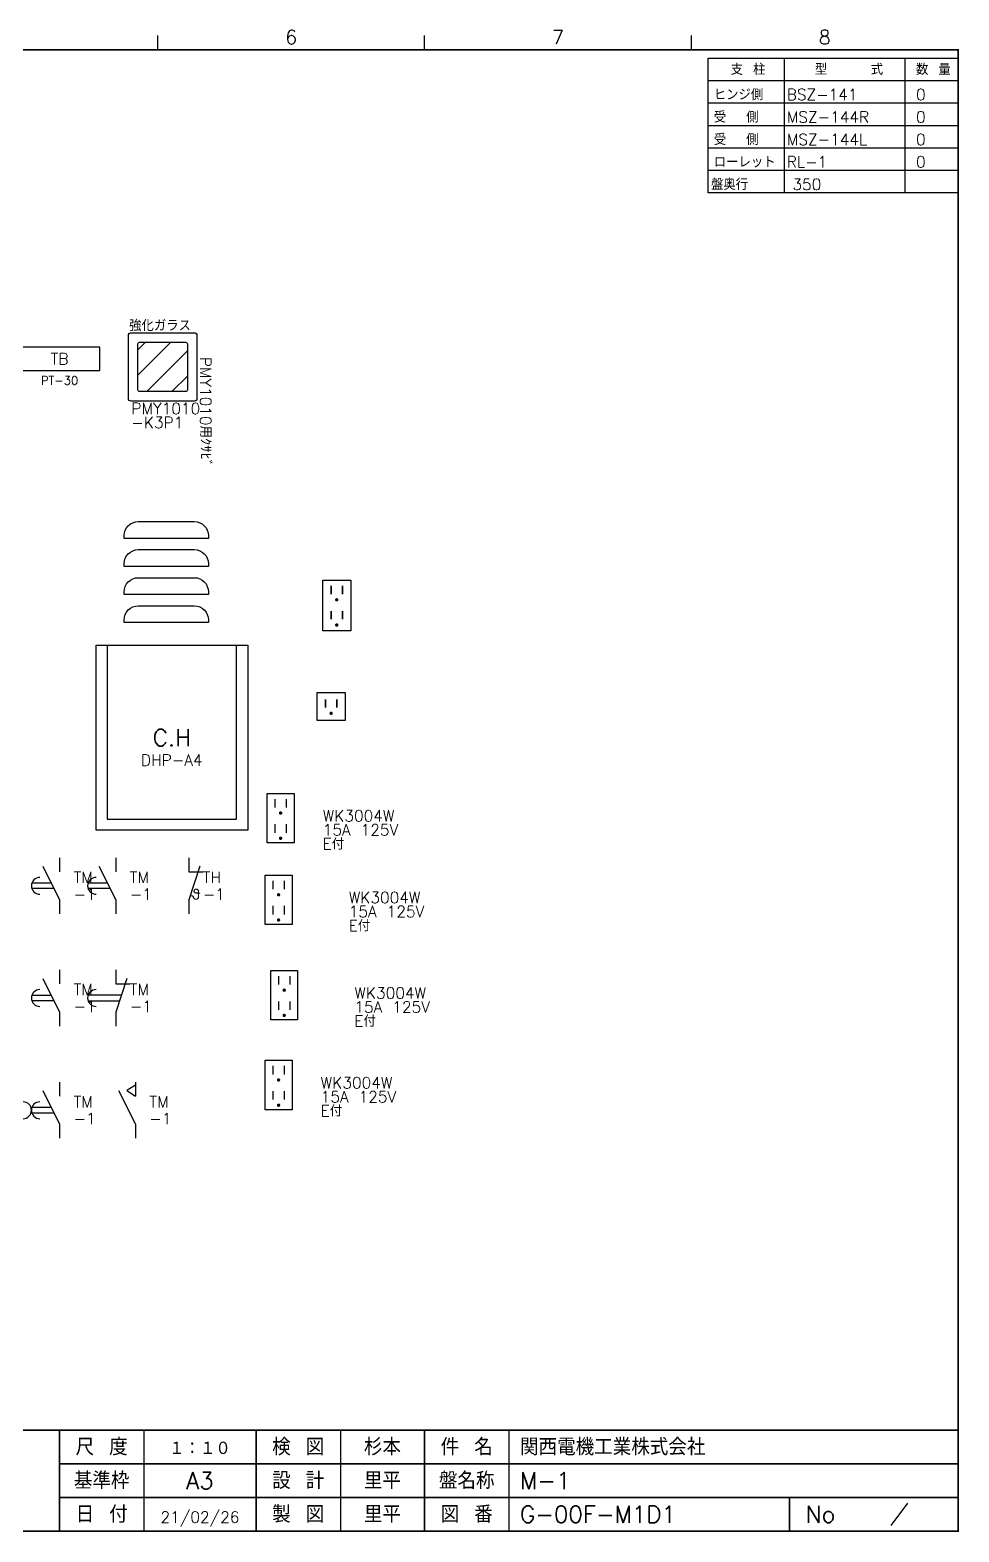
# Model space of a CAD drawing. Extents: x 150 to 4002, y -2 to 2690.
# Drawn here: x 2348 to 4002, y -2 to 2675 of the extents above; entities that cross this region are included whole.
import ezdxf
from ezdxf.enums import TextEntityAlignment as Align
from ezdxf.lldxf.tags import DXFTag

# ---------------------------------------------------------------- set-up
doc = ezdxf.new("R2010")
doc.units = 0
doc.header["$LTSCALE"] = 55
for name, color, linetype in [('S1', 4, 'Continuous'), ('SHEET', 4, 'Continuous'), ('ZOKU1', 3, 'Continuous')]:
    doc.layers.add(name, color=color, linetype=linetype)
doc.styles.add('M0', font='TXT', dxfattribs={"bigfont": 'BIGFONT'})
tags = doc.linetypes.add('DASHED', pattern=[0.4, 0.2, -0.2]).pattern_tags.tags
tags[6:7] = [DXFTag(74, 4), DXFTag(75, 0), DXFTag(340, '0'), DXFTag(46, 1.0), DXFTag(50, 0.0), DXFTag(44, 0.0), DXFTag(45, 0.0)]
tags[4:5] = [DXFTag(74, 4), DXFTag(75, 0), DXFTag(340, '0'), DXFTag(46, 1.0), DXFTag(50, 0.0), DXFTag(44, 0.0), DXFTag(45, 0.0)]

# ---------------------------------------------------------------- blocks, each defined once
blk = doc.blocks.new('A3W')
at = {"layer": 'SHEET', "color": 3, "linetype": 'Continuous', "style": 'M0'}
for tag, height, p in [('ZW4', 30, (2975, 135)), ('ZW7', 25, (2650, 135)), ('ZW8', 30, (2650, 75)), ('ZW5', 30, (2975, 75)), ('ZW9', 20, (2650, 15)), ('ZW6', 30, (2975, 15))]:
    blk.add_attdef(tag, text='', height=height, dxfattribs=at).set_placement(p, align=Align.CENTER)
for tag, p, height in [('ZW1', (3220, 135), 30), ('ZW2', (3220, 75), 30), ('ZW3', (3220, 15), 30), ('ZW10', (3815, 15), 25), ('ZW11', (3915, 15), 25)]:
    blk.add_attdef(tag, p, '', height=height, dxfattribs=at)
blk.add_attdef('ZW12', (185, 15), '', height=15, rotation=90, dxfattribs=at)
blk = doc.blocks.new('A3B')
at = {"layer": 'SHEET', "linetype": 'Continuous'}
for points in [[(2575, 2640), (2575, 2665)], [(3050, 2640), (3050, 2665)], [(3525, 2640), (3525, 2665)], [(2550, 180), (2550, 1)], [(2900, 180), (2900, 1)], [(3200, 180), (3200, 0)]]:
    blk.add_lwpolyline(points, dxfattribs=at)
at = {"layer": 'SHEET', "linetype": 'Continuous', "const_width": 3}
blk.add_lwpolyline([(200, 0), (200, 2640), (4000, 2640), (4000, 0)], close=True, dxfattribs=at)
at = {"layer": 'SHEET', "color": 4, "linetype": 'Continuous', "const_width": 3}
blk.add_lwpolyline([(4000, 180), (1300, 180), (1300, 0)], dxfattribs=at)
at = {"layer": 'SHEET', "linetype": 'Continuous', "const_width": 3}
for points in [[(2400, 180), (2400, 0)], [(2750, 180), (2750, 0)], [(3050, 180), (3050, 0)], [(2400, 120), (4000, 120)], [(2400, 60), (4000, 60)], [(3700, 60), (3700, 0)]]:
    blk.add_lwpolyline(points, dxfattribs=at)
at = {"layer": 'SHEET', "color": 2, "linetype": 'Continuous'}
blk.add_lwpolyline([(3910, 50), (3880, 10)], dxfattribs=at)
at = {"layer": 'SHEET', "color": 2, "linetype": 'Continuous', "style": 'M0'}
for s, height, p in [('6', 25, (2812.5, 2650)), ('7', 25, (3287.5, 2650)), ('8', 25, (3762.5, 2650)), ('尺 度', 30, (2475, 135)), ('検 図', 30, (2825, 135)), ('件 名', 30, (3125, 135)), ('基準枠', 30, (2475, 75)), ('設 計', 30, (2825, 75)), ('盤名称', 30, (3125, 75)), ('日 付', 30, (2475, 15)), ('製 図', 30, (2825, 15)), ('図 番', 30, (3125, 15)), ('No', 30, (3755, 15))]:
    blk.add_text(s, height=height, dxfattribs=at).set_placement(p, align=Align.CENTER)
blk = doc.blocks.new('S-LIST')
at = {"layer": 'S1', "color": 2, "linetype": 'Continuous'}
blk.add_lwpolyline([(-445, 0), (0, 0), (0, -240), (-445, -240)], close=True, dxfattribs=at)
for points in [[(-310, 0), (-310, -240)], [(-95, 0), (-95, -240)], [(-445, -40), (0, -40)], [(-445, -80), (0, -80)], [(-445, -120), (0, -120)], [(-445, -160), (0, -160)], [(-445, -200), (0, -200)]]:
    blk.add_lwpolyline(points, dxfattribs=at)
at = {"layer": 'S1', "color": 4, "linetype": 'Continuous', "style": 'M0'}
for s, p in [('支 柱', (-405, -30)), ('型    式', (-255, -30)), ('数 量', (-75, -30))]:
    blk.add_text(s, height=20, dxfattribs=at).set_placement(p)
blk = doc.blocks.new('BOXD')
at = {"layer": 'S1', "color": 3, "linetype": 'Continuous', "style": 'M0'}
for tag, p in [('N1', (0, 0)), ('N2', (145, 0))]:
    blk.add_attdef(tag, p, '', height=20, dxfattribs=at)
blk = doc.blocks.new('支柱金具')
at = {"layer": 'ZOKU1', "color": 3, "linetype": 'Continuous', "style": 'M0'}
for tag, p in [('PNO', (5, 0)), ('T1', (135, 0)), ('QT', (365, 0)), ('T2', (450, 0)), ('T3', (555, 0)), ('T6', (605, 0))]:
    blk.add_attdef(tag, p, '', height=20, dxfattribs=at)
blk = doc.blocks.new('SATC1')
at = {"layer": 'S1', "color": 4, "linetype": 'Continuous'}
for points in [[(0, 0), (0, -25)], [(-30, -15), (0, -75), (0, -100)], [(-49.1, -45), (-15, -45)], [(-10, -55), (-49.1, -55)]]:
    blk.add_lwpolyline(points, dxfattribs=at)
blk.add_arc((-35, -50), 15, 90, 270, dxfattribs=at)
at = {"layer": 'ZOKU1', "color": 2, "linetype": 'Continuous', "style": 'M0'}
for tag, p in [('N1', (25, -45)), ('N2', (25, -75))]:
    blk.add_attdef(tag, p, '', height=20, dxfattribs=at)
blk = doc.blocks.new('SBTC1')
at = {"layer": 'S1', "color": 4, "linetype": 'Continuous'}
for points in [[(0, 0), (0, -25), (25, -25)], [(20, -15), (0, -75), (0, -100)], [(10, -45), (-49.1, -45)], [(-49.1, -55), (6.7, -55)]]:
    blk.add_lwpolyline(points, dxfattribs=at)
blk.add_arc((-35, -50), 15, 90, 270, dxfattribs=at)
at = {"layer": 'ZOKU1', "color": 2, "linetype": 'Continuous', "style": 'M0'}
for tag, p in [('N1', (25, -45)), ('N2', (25, -75))]:
    blk.add_attdef(tag, p, '', height=20, dxfattribs=at)
blk = doc.blocks.new('SATC3')
at = {"layer": 'S1', "color": 4, "linetype": 'Continuous'}
for points in [[(-30, -15), (0, -75), (0, -100)], [(0, 0), (0, -25)], [(-15, -45), (-49.1, -45)], [(-10, -55), (-49.1, -55)]]:
    blk.add_lwpolyline(points, dxfattribs=at)
for centre, start, end in [((-65, -50), 270, 90), ((-35, -50), 90, 270)]:
    blk.add_arc(centre, 15, start, end, dxfattribs=at)
at = {"layer": 'ZOKU1', "color": 2, "linetype": 'Continuous', "style": 'M0'}
for tag, p in [('N1', (25, -45)), ('N2', (25, -75))]:
    blk.add_attdef(tag, p, '', height=20, dxfattribs=at)
blk = doc.blocks.new('SAAR')
at = {"layer": 'S1', "color": 4, "linetype": 'Continuous'}
for points in [[(0, 0), (0, -24.999999)], [(-30, -14.999999), (0, -74.999998), (0, -99.999998)], [(0, -4.999999), (-15, -14.999999), (0, -24.999999)]]:
    blk.add_lwpolyline(points, dxfattribs=at)
at = {"layer": 'ZOKU1', "color": 2, "linetype": 'Continuous', "style": 'M0'}
for tag, p in [('N1', (25, -45)), ('N2', (25, -75))]:
    blk.add_attdef(tag, p, '', height=20, dxfattribs=at)
blk = doc.blocks.new('SBTH')
at = {"layer": 'S1', "color": 4, "linetype": 'Continuous'}
for points in [[(0, 0), (0, -25), (25, -25)], [(20, -15), (0, -74.999999), (0, -99.999999)]]:
    blk.add_lwpolyline(points, dxfattribs=at)
at = {"layer": 'S1', "color": 4, "linetype": 'Continuous', "style": 'M0'}
blk.add_text('θ', height=20, dxfattribs=at).set_placement((5, -75))
at = {"layer": 'ZOKU1', "color": 2, "linetype": 'Continuous', "style": 'M0'}
for tag, p in [('N1', (25, -45)), ('N2', (25, -75))]:
    blk.add_attdef(tag, p, '', height=20, dxfattribs=at)
blk = doc.blocks.new('YOROI4')
at = {"linetype": 'Continuous'}
for points in [[(-50, 0), (50, 0, -0.414214), (75, -25), (75, -30), (-75, -30), (-75, -25, -0.414214)], [(-50, -50), (50, -50, -0.414214), (75, -75), (75, -80), (-75, -80), (-75, -75, -0.414214)], [(-50, -100), (50, -100, -0.414214), (75, -125), (75, -130), (-75, -130), (-75, -125, -0.414214)], [(-50, -150), (50, -150, -0.414214), (75, -175), (75, -180), (-75, -180), (-75, -175, -0.414214)]]:
    blk.add_lwpolyline(points, format="xyb", close=True, dxfattribs=at)
blk = doc.blocks.new('CHKA4')
at = {"layer": 'S1', "color": 4, "linetype": 'DASHED'}
blk.add_lwpolyline([(-135, 330), (135, 330), (135, 0), (-135, 0)], close=True, dxfattribs=at)
blk.add_lwpolyline([(-115, 330), (-115, 20), (115, 20), (115, 330)], dxfattribs=at)
at = {"layer": 'S1', "color": 2, "linetype": 'Continuous', "style": 'M0'}
blk.add_text('C.H', height=30, dxfattribs=at).set_placement((0, 150), align=Align.CENTER)
at = {"layer": 'ZOKU1', "color": 3, "linetype": 'Continuous', "style": 'M0'}
blk.add_attdef('T1', (-55, 115), '', height=20, dxfattribs=at)
blk = doc.blocks.new('DCON24EF015')
at = {"layer": 'S1', "color": 4, "linetype": 'Continuous'}
blk.add_lwpolyline([(-24, 0), (24, 0), (24, -88), (-24, -88)], close=True, dxfattribs=at)
for points in [[(-10, -10), (-10, -25)], [(10, -10), (10, -25)], [(-10, -55), (-10, -70)], [(10, -55), (10, -70)]]:
    blk.add_lwpolyline(points, dxfattribs=at)
at = {"layer": 'S1', "color": 2, "linetype": 'Continuous', "const_width": 3}
for points in [[(-1.5, -35, 1), (1.5, -35, 1)], [(-1.5, -80, 1), (1.5, -80, 1)]]:
    blk.add_lwpolyline(points, format="xyb", close=True, dxfattribs=at)
at = {"layer": 'ZOKU1', "color": 3, "linetype": 'Continuous', "style": 'M0'}
for tag, p in [('PNO', (125, -25)), ('T1', (125, -50)), ('T3', (125, -75)), ('T4', (125, -100))]:
    blk.add_attdef(tag, p, '', height=20, dxfattribs=at)
blk = doc.blocks.new('DCON25EF015')
at = {"layer": 'S1', "color": 4, "linetype": 'Continuous'}
blk.add_lwpolyline([(-24, 0), (24, 0), (24, -88), (-24, -88)], close=True, dxfattribs=at)
for points in [[(-10, -10), (-10, -25)], [(10, -10), (10, -25)], [(-10, -55), (-10, -70)], [(10, -55), (10, -70)]]:
    blk.add_lwpolyline(points, dxfattribs=at)
at = {"layer": 'S1', "color": 2, "linetype": 'Continuous', "const_width": 3}
for points in [[(-1.5, -35, 1), (1.5, -35, 1)], [(-1.5, -80, 1), (1.5, -80, 1)]]:
    blk.add_lwpolyline(points, format="xyb", close=True, dxfattribs=at)
at = {"layer": 'ZOKU1', "color": 3, "linetype": 'Continuous', "style": 'M0'}
for tag, p in [('PNO', (75, -25)), ('T1', (75, -50)), ('T3', (75, -75)), ('T4', (75, -100))]:
    blk.add_attdef(tag, p, '', height=20, dxfattribs=at)
blk = doc.blocks.new('CON-E1D')
at = {"linetype": 'Continuous'}
blk.add_lwpolyline([(-25, -50), (-25, 0), (25, 0), (25, -50), (-25, -50)], dxfattribs=at)
at = {"linetype": 'Continuous', "const_width": 3}
for points in [[(-10, -12.3), (-10, -27.3)], [(10, -12.3), (10, -27.3)]]:
    blk.add_lwpolyline(points, dxfattribs=at)
at = {"color": 2, "linetype": 'Continuous', "const_width": 3}
blk.add_lwpolyline([(-1.5, -37.3, 1), (1.5, -37.3, 1)], format="xyb", close=True, dxfattribs=at)
blk = doc.blocks.new('CON-E2D')
at = {"linetype": 'Continuous'}
blk.add_lwpolyline([(-25, 0), (25, 0), (25, -90), (-25, -90), (-25, 0)], close=True, dxfattribs=at)
at = {"linetype": 'Continuous', "const_width": 3}
for points in [[(-10, -10), (-10, -25)], [(10, -10), (10, -25)], [(-10, -55), (-10, -70)], [(10, -55), (10, -70)]]:
    blk.add_lwpolyline(points, dxfattribs=at)
at = {"color": 2, "linetype": 'Continuous', "const_width": 3}
for points in [[(-1.5, -35, 1), (1.5, -35, 1)], [(-1.5, -80, 1), (1.5, -80, 1)]]:
    blk.add_lwpolyline(points, format="xyb", close=True, dxfattribs=at)
blk = doc.blocks.new('PMY1010')
at = {"layer": 'S1', "linetype": 'Continuous'}
h = blk.add_hatch(dxfattribs=at)
h.set_pattern_fill('ANSI31', color=4, scale=10, style=0)
h.set_pattern_definition([(45, (-1800, -2100), (-22.45064, 22.45064), [])])
edge = h.paths.add_edge_path()
edge.add_line((-41, 44), (41, 44))
edge.add_arc((41, 41), 3, 0, 90, ccw=False)
edge.add_line((44, 41), (44, -41))
edge.add_arc((41, -41), 3, 270, 360, ccw=False)
edge.add_line((41, -44), (-41, -44))
edge.add_arc((-41, -41), 3, 180, 270, ccw=False)
edge.add_line((-44, -41), (-44, 41))
edge.add_arc((-41, 41), 3, 90, 180, ccw=False)
at = {"layer": 'S1', "color": 4, "linetype": 'Continuous'}
for points in [[(-56, 61), (56, 61, -0.414214), (61, 56), (61, -56, -0.414214), (56, -61), (-56, -61, -0.414214), (-61, -56), (-61, 56, -0.414214)], [(-41, 44), (41, 44, -0.414214), (44, 41), (44, -41, -0.414214), (41, -44), (-41, -44, -0.414214), (-44, -41), (-44, 41, -0.414214)]]:
    blk.add_lwpolyline(points, format="xyb", close=True, dxfattribs=at)
at = {"layer": 'ZOKU1', "color": 3, "linetype": 'Continuous', "style": 'M0'}
for tag, p in [('T5', (-59.6, 63.9)), ('T1', (-55.6, -84.1)), ('T2', (-55.6, -109.1))]:
    blk.add_attdef(tag, p, '', height=20, dxfattribs=at)
blk = doc.blocks.new('クサビ')
at = {"layer": 'ZOKU1', "color": 3, "linetype": 'Continuous', "style": 'M0'}
blk.add_attdef('T1', (66.6, 18.1), '', height=20, rotation=270, dxfattribs=at)
blk.add_attdef('T2', (100, -20), '', height=20, dxfattribs=at)

msp = doc.modelspace()

# ---------------------------------------------------------------- linework, layer by layer
at = {"layer": 'S1', "color": 4, "linetype": 'Continuous'}
msp.add_lwpolyline([(2472, 2110), (2328, 2110), (2328, 2068), (2472, 2068)], close=True, dxfattribs=at)

# ---------------------------------------------------------------- block references
for name, p in [('A3B', (0, 0)), ('S-LIST', (4000, 2625)), ('YOROI4', (2590, 1799)), ('CON-E2D', (2893.6042, 1694.6407)), ('CON-E1D', (2883.6042, 1494.6407))]:
    msp.add_blockref(name, p, dxfattribs=at)
ref = msp.add_blockref('支柱金具', (3560, 2550), dxfattribs=at)
ref.add_attrib('PNO', 'ヒンジ側', (3565, 2550), dxfattribs={"layer": 'ZOKU1', "color": 3, "linetype": 'Continuous', "height": 20, "style": 'M0'})
ref.add_attrib('T1', 'BSZ-141', (3695, 2550), dxfattribs={"layer": 'ZOKU1', "color": 3, "linetype": 'Continuous', "height": 20, "style": 'M0'})
ref.add_attrib('QT', '0', (3925, 2550), dxfattribs={"layer": 'ZOKU1', "color": 3, "linetype": 'Continuous', "height": 20, "style": 'M0'})
ref = msp.add_blockref('支柱金具', (3560, 2510), dxfattribs=at)
ref.add_attrib('PNO', '受  側', (3565, 2510), dxfattribs={"layer": 'ZOKU1', "color": 3, "linetype": 'Continuous', "height": 20, "style": 'M0'})
ref.add_attrib('T1', 'MSZ-144R', (3695, 2510), dxfattribs={"layer": 'ZOKU1', "color": 3, "linetype": 'Continuous', "height": 20, "style": 'M0'})
ref.add_attrib('QT', '0', (3925, 2510), dxfattribs={"layer": 'ZOKU1', "color": 3, "linetype": 'Continuous', "height": 20, "style": 'M0'})
ref = msp.add_blockref('支柱金具', (3560, 2470), dxfattribs=at)
ref.add_attrib('PNO', '受  側', (3565, 2470), dxfattribs={"layer": 'ZOKU1', "color": 3, "linetype": 'Continuous', "height": 20, "style": 'M0'})
ref.add_attrib('T1', 'MSZ-144L', (3695, 2470), dxfattribs={"layer": 'ZOKU1', "color": 3, "linetype": 'Continuous', "height": 20, "style": 'M0'})
ref.add_attrib('QT', '0', (3925, 2470), dxfattribs={"layer": 'ZOKU1', "color": 3, "linetype": 'Continuous', "height": 20, "style": 'M0'})
ref = msp.add_blockref('支柱金具', (3560, 2430), dxfattribs=at)
ref.add_attrib('PNO', 'ローレット', (3565, 2430), dxfattribs={"layer": 'ZOKU1', "color": 3, "linetype": 'Continuous', "height": 20, "style": 'M0'})
ref.add_attrib('T1', 'RL-1', (3695, 2430), dxfattribs={"layer": 'ZOKU1', "color": 3, "linetype": 'Continuous', "height": 20, "style": 'M0'})
ref.add_attrib('QT', '0', (3925, 2430), dxfattribs={"layer": 'ZOKU1', "color": 3, "linetype": 'Continuous', "height": 20, "style": 'M0'})
for name, p, values in [('BOXD', (3560, 2390), {'N1': '盤奥行', 'N2': '350'}), ('A3W', (0, 0), {'ZW1': '関西電機工業株式会社', 'ZW2': 'M-1', 'ZW3': 'G-00F-M1D1', 'ZW4': '杉本', 'ZW5': '里平', 'ZW6': '里平', 'ZW7': '１：１０', 'ZW8': 'A3', 'ZW9': '21/02/26', 'ZW12': '17:40'})]:
    msp.add_blockref(name, p, dxfattribs=at).add_auto_attribs(values)
ref = msp.add_blockref('PMY1010', (2583.6042, 2074.6407), dxfattribs=at)
ref.add_attrib('T1', 'PMY1010', (2527.9568, 1990.5164), dxfattribs={"layer": 'ZOKU1', "color": 3, "linetype": 'Continuous', "height": 20, "style": 'M0'})
ref.add_attrib('T2', '-K3P1', (2527.9568, 1965.5164), dxfattribs={"layer": 'ZOKU1', "color": 3, "linetype": 'Continuous', "height": 20, "style": 'M0'})
ref.add_attrib('T5', '強化ガラス', (2523.9568, 2138.5164), dxfattribs={"layer": 'ZOKU1', "color": 3, "linetype": 'Continuous', "height": 20, "style": 'M0'})
ref = msp.add_blockref('クサビ', (2583.6042, 2074.6407), dxfattribs=at)
ref.add_attrib('T1', 'PMY1010用ｸｻﾋﾞ', (2650.2399, 2092.7031), dxfattribs={"layer": 'ZOKU1', "color": 3, "linetype": 'Continuous', "height": 20, "rotation": 270, "style": 'M0'})
ref = msp.add_blockref('CHKA4', (2600, 1249), dxfattribs=at)
ref.add_attrib('T1', 'DHP-A4', (2545, 1364), dxfattribs={"layer": 'ZOKU1', "color": 3, "linetype": 'Continuous', "height": 20, "style": 'M0'})
ref = msp.add_blockref('DCON25EF015', (2793.6042, 1314.6407), dxfattribs=at)
ref.add_attrib('T1', 'WK3004W', (2868.6042, 1264.6407), dxfattribs={"layer": 'ZOKU1', "color": 3, "linetype": 'Continuous', "height": 20, "style": 'M0'})
ref.add_attrib('T3', '15A 125V', (2868.6042, 1239.6407), dxfattribs={"layer": 'ZOKU1', "color": 3, "linetype": 'Continuous', "height": 20, "style": 'M0'})
ref.add_attrib('T4', 'E付', (2868.6042, 1214.6407), dxfattribs={"layer": 'ZOKU1', "color": 3, "linetype": 'Continuous', "height": 20, "style": 'M0'})
at = {"layer": 'S1', "color": 2, "linetype": 'Continuous'}
for name, p, values in [('SATC1', (2400, 1200), {'N1': 'TM', 'N2': '-1'}), ('SATC1', (2500, 1200), {'N1': 'TM', 'N2': '-1'}), ('SBTH', (2630, 1200), {'N1': 'TH', 'N2': '-1'}), ('SATC1', (2400, 1000), {'N1': 'TM', 'N2': '-1'}), ('SBTC1', (2500, 1000), {'N1': 'TM', 'N2': '-1'}), ('SATC3', (2400, 800), {'N1': 'TM', 'N2': '-1'}), ('SAAR', (2535, 800), {'N1': 'TM', 'N2': '-1'})]:
    msp.add_blockref(name, p, dxfattribs=at).add_auto_attribs(values)
at = {"layer": 'S1', "color": 4, "linetype": 'Continuous'}
ref = msp.add_blockref('DCON24EF015', (2790, 1169), dxfattribs=at)
ref.add_attrib('T1', 'WK3004W', (2915, 1119), dxfattribs={"layer": 'ZOKU1', "color": 3, "linetype": 'Continuous', "height": 20, "style": 'M0'})
ref.add_attrib('T3', '15A 125V', (2915, 1094), dxfattribs={"layer": 'ZOKU1', "color": 3, "linetype": 'Continuous', "height": 20, "style": 'M0'})
ref.add_attrib('T4', 'E付', (2915, 1069), dxfattribs={"layer": 'ZOKU1', "color": 3, "linetype": 'Continuous', "height": 20, "style": 'M0'})
ref = msp.add_blockref('DCON24EF015', (2800, 999), dxfattribs=at)
ref.add_attrib('T1', 'WK3004W', (2925, 949), dxfattribs={"layer": 'ZOKU1', "color": 3, "linetype": 'Continuous', "height": 20, "style": 'M0'})
ref.add_attrib('T3', '15A 125V', (2925, 924), dxfattribs={"layer": 'ZOKU1', "color": 3, "linetype": 'Continuous', "height": 20, "style": 'M0'})
ref.add_attrib('T4', 'E付', (2925, 899), dxfattribs={"layer": 'ZOKU1', "color": 3, "linetype": 'Continuous', "height": 20, "style": 'M0'})
ref = msp.add_blockref('DCON25EF015', (2790, 839), dxfattribs=at)
ref.add_attrib('T1', 'WK3004W', (2865, 789), dxfattribs={"layer": 'ZOKU1', "color": 3, "linetype": 'Continuous', "height": 20, "style": 'M0'})
ref.add_attrib('T3', '15A 125V', (2865, 764), dxfattribs={"layer": 'ZOKU1', "color": 3, "linetype": 'Continuous', "height": 20, "style": 'M0'})
ref.add_attrib('T4', 'E付', (2865, 739), dxfattribs={"layer": 'ZOKU1', "color": 3, "linetype": 'Continuous', "height": 20, "style": 'M0'})

# ---------------------------------------------------------------- texts
at = {"layer": 'S1', "color": 2, "linetype": 'Continuous', "style": 'M0'}
msp.add_text('TB', height=20, dxfattribs=at).set_placement((2400, 2089), align=Align.MIDDLE)
msp.add_text('PT-30', height=15, dxfattribs=at).set_placement((2400, 2043), align=Align.CENTER)

doc.saveas('drawing.dxf')
